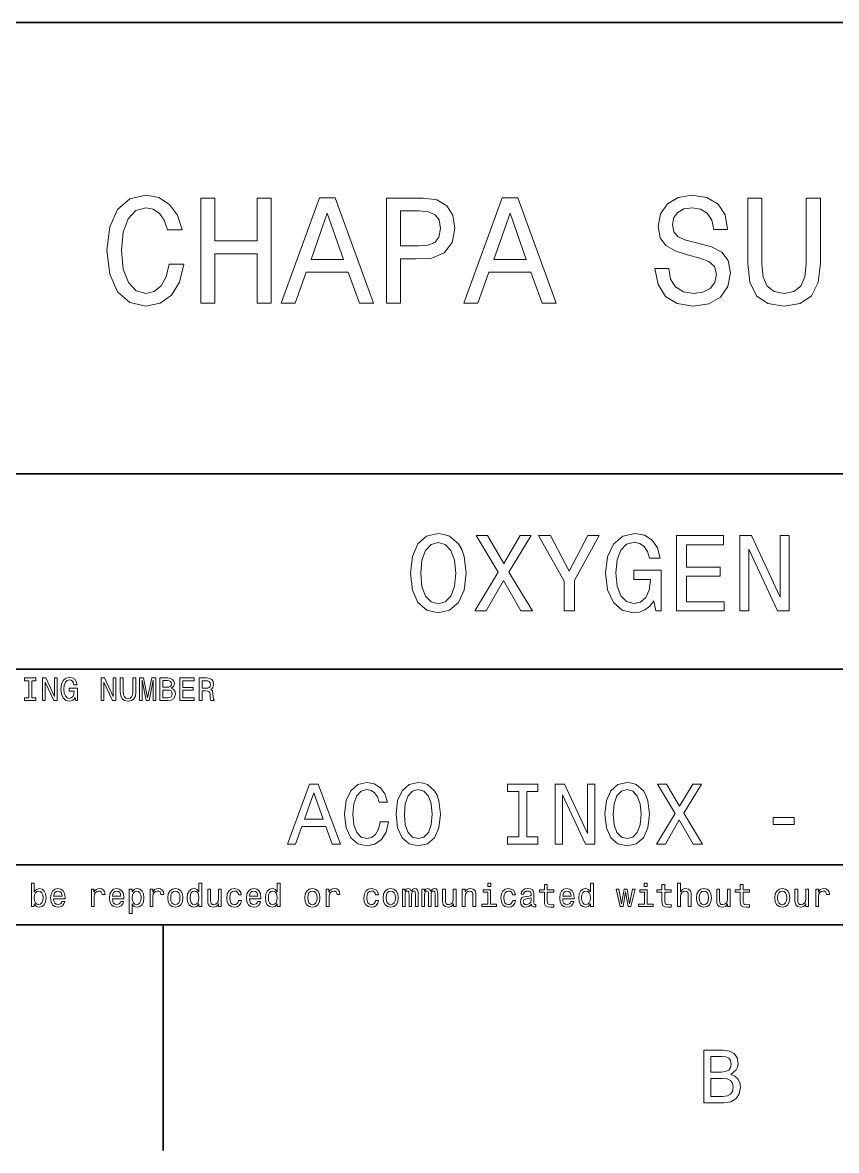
# Model space of a CAD drawing. Extents: x 0 to 1189, y 0 to 841.
# Drawn here: x 1030.3 to 1084.4, y 5 to 80 of the extents above; entities that cross this region are included whole.
import ezdxf

# ---------------------------------------------------------------- set-up
doc = ezdxf.new("R2010")
doc.units = 0

msp = doc.modelspace()

# ---------------------------------------------------------------- linework, layer by layer
at = {"color": 7, "lineweight": 35}
for p, q in [((979, 80), (1169, 80)), ((979, 50), (1144, 50)), ((979, 37), (1144, 37)), ((979, 24), (1144, 24)), ((20, 20), (1169, 20)), ((979, 20), (1169, 20))]:
    msp.add_line(p, q, dxfattribs=at)
at = {"color": 7, "lineweight": 35, "ltscale": 0.375}
msp.add_line((1039.699951, 20), (1039.699951, 5), dxfattribs=at)
at = {"color": 7, "lineweight": 13}
for points in [[(1040.093628, 63.935879), (1039.891846, 63.088615), (1039.559082, 62.483429), (1039.095093, 62.110229), (1038.550415, 61.989193), (1037.894775, 62.17075), (1037.380371, 62.715416), (1037.037476, 63.603024), (1036.926514, 64.833572), (1037.037476, 66.054031), (1037.370239, 66.951729), (1037.884644, 67.496399), (1038.550415, 67.688042), (1039.034546, 67.587173), (1039.44812, 67.304756), (1039.770874, 66.850861), (1039.992798, 66.225502), (1040.950928, 66.225502), (1040.648315, 67.183716), (1040.123901, 67.909943), (1039.407715, 68.363831), (1038.550415, 68.525215), (1037.481201, 68.273056), (1036.664185, 67.567001), (1036.139771, 66.407059), (1035.95813, 64.833572), (1036.139771, 63.260086), (1036.664185, 62.100143), (1037.481201, 61.384007), (1038.550415, 61.14193), (1039.488403, 61.333572), (1040.244873, 61.868156), (1040.779541, 62.745678), (1041.06189, 63.935879)], [(1042.19165, 61.333572), (1043.129639, 61.333572), (1043.129639, 64.621758), (1045.933716, 64.621758), (1045.933716, 61.333572), (1046.861572, 61.333572), (1046.861572, 68.333572), (1045.933716, 68.333572), (1045.933716, 65.479103), (1043.129639, 65.479103), (1043.129639, 68.333572), (1042.19165, 68.333572)], [(1047.537476, 61.333572), (1048.465332, 61.333572), (1049.20166, 63.391209), (1051.995605, 63.391209), (1052.731934, 61.333572), (1053.680054, 61.333572), (1051.118164, 68.343658), (1050.089233, 68.343658)], [(1054.547485, 61.333572), (1055.475464, 61.333572), (1055.475464, 64.288902), (1056.504272, 64.288902), (1057.543213, 64.339333), (1058.370239, 64.69236), (1058.904907, 65.378242), (1059.086426, 66.316284), (1058.94519, 67.183716), (1058.541748, 67.81916), (1057.875977, 68.202446), (1056.968262, 68.333572), (1054.547485, 68.333572)], [(1059.681519, 61.333572), (1060.609497, 61.333572), (1061.345825, 63.391209), (1064.139771, 63.391209), (1064.875977, 61.333572), (1065.824219, 61.333572), (1063.262207, 68.343658), (1062.233398, 68.343658)], [(1073.298218, 63.643372), (1072.380371, 63.643372), (1072.582031, 62.574207), (1073.086426, 61.787464), (1073.863037, 61.3134), (1074.912109, 61.14193), (1075.950928, 61.303314), (1076.727661, 61.747116), (1077.221802, 62.443081), (1077.403442, 63.36095), (1077.252075, 64.188042), (1076.828491, 64.722618), (1076.142578, 65.075645), (1075.224731, 65.337898), (1074.437988, 65.529541), (1073.923584, 65.751442), (1073.631104, 66.074203), (1073.540283, 66.578529), (1073.631104, 67.032417), (1073.893311, 67.375359), (1074.296753, 67.607346), (1074.851563, 67.688042), (1075.416382, 67.587173), (1075.860229, 67.314842), (1076.15271, 66.860947), (1076.293945, 66.245674), (1077.211792, 66.245674), (1077.211792, 66.265846), (1077.050415, 67.213974), (1076.576294, 67.920029), (1075.829956, 68.363831), (1074.821289, 68.515129), (1073.913452, 68.363831), (1073.207397, 67.940201), (1072.75354, 67.284584), (1072.592163, 66.437317), (1072.723267, 65.680832), (1073.106567, 65.166428), (1073.711792, 64.823486), (1074.538818, 64.561241), (1075.355835, 64.329247), (1075.971191, 64.107346), (1076.34436, 63.78458), (1076.475464, 63.260086), (1076.35437, 62.725502), (1076.041748, 62.322044), (1075.567627, 62.069885), (1074.952393, 61.989193), (1074.266479, 62.100143), (1073.742065, 62.422909), (1073.40918, 62.947407)], [(1078.553223, 63.996395), (1078.694458, 62.735588), (1079.138306, 61.837894), (1079.884644, 61.323486), (1080.963989, 61.14193), (1082.033081, 61.323486), (1082.779541, 61.837894), (1083.223267, 62.725502), (1083.374634, 63.996395), (1083.374634, 68.333572), (1082.436523, 68.333572), (1082.436523, 63.945965), (1082.345825, 63.088615), (1082.073486, 62.473343), (1081.609497, 62.110229), (1080.963989, 61.989193), (1080.298218, 62.110229), (1079.834229, 62.473343), (1079.56189, 63.078529), (1079.481201, 63.945965), (1079.481201, 68.333572), (1078.553223, 68.333572)], [(1049.524414, 64.248558), (1050.60376, 67.335014), (1051.682983, 64.248558)], [(1056.716064, 67.476227), (1057.321289, 67.415703), (1057.765137, 67.22406), (1058.027344, 66.871033), (1058.118164, 66.316284), (1058.017212, 65.73127), (1057.744873, 65.378242), (1057.280884, 65.196686), (1056.645508, 65.146255), (1055.475464, 65.146255), (1055.475464, 67.476227)], [(1061.668579, 64.248558), (1062.747803, 67.335014), (1063.827026, 64.248558)], [(1056.125366, 43.381123), (1056.255005, 42.257202), (1056.629639, 41.428673), (1057.213257, 40.917145), (1057.976929, 40.744236), (1058.733398, 40.917145), (1059.324219, 41.428673), (1059.69165, 42.257202), (1059.828491, 43.381123), (1059.69165, 44.497837), (1059.533081, 44.951729), (1059.324219, 45.326366), (1058.733398, 45.837894), (1058.373169, 45.967579), (1057.976929, 46.018009), (1057.206055, 45.837894), (1056.622437, 45.333572), (1056.255005, 44.505043)], [(1060.404907, 40.881123), (1061.161377, 40.881123), (1062.306885, 42.905617), (1063.473999, 40.881123), (1064.237793, 40.881123), (1062.674316, 43.453167), (1064.158447, 45.888329), (1063.430786, 45.888329), (1062.328491, 44.036743), (1061.247803, 45.888329), (1060.491333, 45.888329), (1061.968262, 43.445965)], [(1067.025879, 40.881123), (1067.025879, 42.905617), (1068.668579, 45.888329), (1067.919312, 45.888329), (1066.687256, 43.518009), (1065.440918, 45.888329), (1064.641235, 45.888329), (1066.355957, 42.862389), (1066.355957, 40.881123)], [(1072.306885, 41.551151), (1072.429443, 40.881123), (1072.789673, 40.881123), (1072.789673, 43.582851), (1070.966797, 43.582851), (1070.966797, 42.970459), (1072.09082, 42.970459), (1072.09082, 42.927231), (1072.004272, 42.264408), (1071.773804, 41.774494), (1071.420776, 41.464695), (1070.981201, 41.363831), (1070.491333, 41.493515), (1070.109497, 41.882565), (1069.864502, 42.523773), (1069.778076, 43.402737), (1069.8573, 44.274494), (1070.102295, 44.915703), (1070.491333, 45.304752), (1071.017334, 45.441643), (1071.377563, 45.369595), (1071.672852, 45.167866), (1071.889038, 44.82925), (1072.011475, 44.375359), (1072.724731, 44.375359), (1072.537476, 45.067001), (1072.184448, 45.585732), (1071.687256, 45.902737), (1071.060547, 46.018009), (1070.239136, 45.837894), (1069.619629, 45.311958), (1069.223389, 44.483429), (1069.086426, 43.381123), (1069.223389, 42.271614), (1069.619629, 41.443081), (1070.203125, 40.917145), (1070.937988, 40.744236), (1071.348755, 40.801872), (1071.716187, 40.945965), (1072.033081, 41.198124)], [(1073.812622, 40.881123), (1076.982666, 40.881123), (1076.982666, 41.486309), (1074.475464, 41.486309), (1074.475464, 43.179394), (1076.708984, 43.179394), (1076.708984, 43.777374), (1074.475464, 43.777374), (1074.475464, 45.275936), (1076.925049, 45.275936), (1076.925049, 45.881123), (1073.812622, 45.881123)], [(1078.020142, 40.881123), (1078.618164, 40.881123), (1078.618164, 44.980545), (1080.534546, 40.881123), (1081.30542, 40.881123), (1081.30542, 45.881123), (1080.700317, 45.881123), (1080.700317, 41.7817), (1078.80542, 45.881123), (1078.020142, 45.881123)], [(1056.817017, 43.381123), (1056.89624, 44.25288), (1057.134033, 44.894089), (1057.501465, 45.283138), (1057.976929, 45.420029), (1058.44519, 45.283138), (1058.812622, 44.886887), (1059.050415, 44.245674), (1059.136841, 43.381123), (1059.050415, 42.509365), (1058.812622, 41.868153), (1058.44519, 41.479107), (1057.976929, 41.349422), (1057.501465, 41.479107), (1057.134033, 41.868153), (1056.89624, 42.502159)], [(1030.755737, 35.100143), (1030.479126, 35.100143), (1030.479126, 34.918587), (1031.231323, 34.918587), (1031.231323, 35.100143), (1030.95459, 35.100143), (1030.95459, 36.23703), (1031.231323, 36.23703), (1031.231323, 36.418587), (1030.479126, 36.418587), (1030.479126, 36.23703), (1030.755737, 36.23703)], [(1031.663574, 34.918587), (1031.842896, 34.918587), (1031.842896, 36.148415), (1032.417847, 34.918587), (1032.64917, 34.918587), (1032.64917, 36.418587), (1032.467529, 36.418587), (1032.467529, 35.188759), (1031.89917, 36.418587), (1031.663574, 36.418587)], [(1033.853027, 35.119595), (1033.889771, 34.918587), (1033.997803, 34.918587), (1033.997803, 35.729107), (1033.45105, 35.729107), (1033.45105, 35.545387), (1033.788208, 35.545387), (1033.788208, 35.532421), (1033.762207, 35.333572), (1033.693115, 35.1866), (1033.587158, 35.093658), (1033.455322, 35.0634), (1033.30835, 35.102303), (1033.193848, 35.219021), (1033.120361, 35.411381), (1033.09436, 35.675072), (1033.118164, 35.9366), (1033.19165, 36.12896), (1033.30835, 36.245678), (1033.466187, 36.286743), (1033.574219, 36.265129), (1033.662842, 36.204609), (1033.727661, 36.103024), (1033.764404, 35.966858), (1033.978394, 35.966858), (1033.922241, 36.174351), (1033.816284, 36.329971), (1033.667114, 36.425072), (1033.479126, 36.459652), (1033.232666, 36.405617), (1033.046875, 36.247837), (1032.927979, 35.999279), (1032.886841, 35.668587), (1032.927979, 35.335735), (1033.046875, 35.087173), (1033.221924, 34.929394), (1033.442383, 34.877522), (1033.565552, 34.89481), (1033.675781, 34.938038), (1033.770874, 35.013687)], [(1035.567017, 34.918587), (1035.746338, 34.918587), (1035.746338, 36.148415), (1036.321289, 34.918587), (1036.552612, 34.918587), (1036.552612, 36.418587), (1036.371094, 36.418587), (1036.371094, 35.188759), (1035.802612, 36.418587), (1035.567017, 36.418587)], [(1036.84436, 35.489193), (1036.874634, 35.219021), (1036.969727, 35.026657), (1037.129639, 34.916424), (1037.360962, 34.877522), (1037.590088, 34.916424), (1037.75, 35.026657), (1037.845093, 35.216858), (1037.877563, 35.489193), (1037.877563, 36.418587), (1037.676514, 36.418587), (1037.676514, 35.478386), (1037.657104, 35.294666), (1037.598755, 35.162823), (1037.499268, 35.085014), (1037.360962, 35.059078), (1037.218262, 35.085014), (1037.118896, 35.162823), (1037.060547, 35.292507), (1037.043213, 35.478386), (1037.043213, 36.418587), (1036.84436, 36.418587)], [(1038.121704, 34.918587), (1038.288208, 34.918587), (1038.288208, 36.280258), (1038.569214, 34.918587), (1038.755005, 34.918587), (1039.033813, 36.280258), (1039.033813, 34.918587), (1039.202393, 34.918587), (1039.202393, 36.418587), (1038.938721, 36.418587), (1038.662109, 35.095821), (1038.387573, 36.418587), (1038.121704, 36.418587)], [(1040.233398, 35.729107), (1040.384766, 35.854465), (1040.423584, 35.938759), (1040.436646, 36.042507), (1040.408447, 36.204609), (1040.324219, 36.321323), (1040.187988, 36.392651), (1039.997803, 36.418587), (1039.463989, 36.418587), (1039.463989, 34.918587), (1040.028076, 34.918587), (1040.229126, 34.948845), (1040.378296, 35.037464), (1040.471191, 35.177952), (1040.503662, 35.368153), (1040.484131, 35.495678), (1040.432251, 35.601585), (1040.348022, 35.679394)], [(1039.956787, 35.796108), (1039.662842, 35.796108), (1039.662842, 36.239193), (1039.974121, 36.239193), (1040.09082, 36.226223), (1040.172852, 36.187317), (1040.222656, 36.120316), (1040.239868, 36.020893), (1040.220459, 35.921467), (1040.168579, 35.852303), (1040.079956, 35.809078)], [(1040.810547, 34.918587), (1041.761475, 34.918587), (1041.761475, 35.100143), (1041.009399, 35.100143), (1041.009399, 35.608067), (1041.679443, 35.608067), (1041.679443, 35.787464), (1041.009399, 35.787464), (1041.009399, 36.23703), (1041.744263, 36.23703), (1041.744263, 36.418587), (1040.810547, 36.418587)], [(1042.083618, 34.918587), (1042.284546, 34.918587), (1042.284546, 35.551872), (1042.489868, 35.551872), (1042.641235, 35.545387), (1042.736328, 35.515129), (1042.788208, 35.443802), (1042.809814, 35.31628), (1042.820557, 35.121758), (1042.833618, 34.994236), (1042.859497, 34.918587), (1043.086426, 34.918587), (1043.086426, 34.959652), (1043.036743, 35.020172), (1043.019409, 35.132565), (1043.004272, 35.374638), (1042.967529, 35.554035), (1042.917847, 35.610229), (1042.840088, 35.651295), (1042.926514, 35.70533), (1042.987061, 35.780979), (1043.025879, 35.87608), (1043.03894, 35.990631), (1043.008667, 36.172188), (1042.922241, 36.308357), (1042.779541, 36.390488), (1042.584961, 36.418587), (1042.083618, 36.418587)], [(1042.528809, 36.234871), (1042.660645, 36.221901), (1042.753662, 36.180836), (1042.812012, 36.105186), (1042.831421, 35.986309), (1042.809814, 35.86095), (1042.751465, 35.785301), (1042.651978, 35.746395), (1042.515869, 35.735588), (1042.284546, 35.735588), (1042.284546, 36.234871)], [(1040.004272, 35.09798), (1039.662842, 35.09798), (1039.662842, 35.614552), (1039.984863, 35.614552), (1040.121094, 35.599422), (1040.218262, 35.554035), (1040.276611, 35.476223), (1040.296143, 35.363831), (1040.276611, 35.244957), (1040.222656, 35.162823), (1040.131836, 35.11311)], [(1047.959595, 25.360231), (1048.489868, 25.360231), (1048.910645, 26.536024), (1050.507202, 26.536024), (1050.927979, 25.360231), (1051.469727, 25.360231), (1050.005737, 29.365995), (1049.417847, 29.365995)], [(1054.115234, 26.847263), (1054, 26.363113), (1053.809814, 26.017292), (1053.544678, 25.804035), (1053.233398, 25.734871), (1052.858765, 25.838617), (1052.564819, 26.149857), (1052.368896, 26.657061), (1052.30542, 27.360231), (1052.368896, 28.057638), (1052.559082, 28.570606), (1052.853027, 28.881845), (1053.233398, 28.991356), (1053.51001, 28.933718), (1053.746338, 28.772335), (1053.930786, 28.51297), (1054.057617, 28.155621), (1054.605225, 28.155621), (1054.432251, 28.703171), (1054.132568, 29.118156), (1053.723267, 29.377522), (1053.233398, 29.469742), (1052.622437, 29.325649), (1052.15564, 28.922192), (1051.855835, 28.259367), (1051.752197, 27.360231), (1051.855835, 26.461096), (1052.15564, 25.798271), (1052.622437, 25.38905), (1053.233398, 25.250721), (1053.769409, 25.360231), (1054.20166, 25.665707), (1054.507202, 26.167149), (1054.668579, 26.847263)], [(1055.170044, 27.360231), (1055.273804, 26.461096), (1055.573486, 25.798271), (1056.040283, 25.38905), (1056.651245, 25.250721), (1057.25647, 25.38905), (1057.729126, 25.798271), (1058.023071, 26.461096), (1058.132568, 27.360231), (1058.023071, 28.253603), (1057.89624, 28.616714), (1057.729126, 28.916428), (1057.25647, 29.325649), (1056.968262, 29.429396), (1056.651245, 29.469742), (1056.034546, 29.325649), (1055.567749, 28.922192), (1055.273804, 28.259367)], [(1063.325684, 25.844381), (1062.587891, 25.844381), (1062.587891, 25.360231), (1064.593628, 25.360231), (1064.593628, 25.844381), (1063.855835, 25.844381), (1063.855835, 28.876081), (1064.593628, 28.876081), (1064.593628, 29.360231), (1062.587891, 29.360231), (1062.587891, 28.876081), (1063.325684, 28.876081)], [(1065.746338, 25.360231), (1066.224731, 25.360231), (1066.224731, 28.639771), (1067.757935, 25.360231), (1068.374634, 25.360231), (1068.374634, 29.360231), (1067.890503, 29.360231), (1067.890503, 26.080692), (1066.374634, 29.360231), (1065.746338, 29.360231)], [(1069.04895, 27.360231), (1069.15271, 26.461096), (1069.452393, 25.798271), (1069.919312, 25.38905), (1070.530273, 25.250721), (1071.135376, 25.38905), (1071.608032, 25.798271), (1071.901978, 26.461096), (1072.011475, 27.360231), (1071.901978, 28.253603), (1071.775146, 28.616714), (1071.608032, 28.916428), (1071.135376, 29.325649), (1070.84729, 29.429396), (1070.530273, 29.469742), (1069.913574, 29.325649), (1069.446655, 28.922192), (1069.15271, 28.259367)], [(1072.472656, 25.360231), (1073.077759, 25.360231), (1073.994263, 26.979828), (1074.927979, 25.360231), (1075.53894, 25.360231), (1074.288208, 27.417868), (1075.475464, 29.365995), (1074.893311, 29.365995), (1074.011475, 27.884727), (1073.146973, 29.365995), (1072.541748, 29.365995), (1073.723267, 27.412106)], [(1049.095093, 27.025938), (1049.711792, 28.789627), (1050.328491, 27.025938)], [(1055.723267, 27.360231), (1055.786743, 28.057638), (1055.976929, 28.570606), (1056.270874, 28.881845), (1056.651245, 28.991356), (1057.025879, 28.881845), (1057.319824, 28.564842), (1057.51001, 28.051874), (1057.579224, 27.360231), (1057.51001, 26.662825), (1057.319824, 26.149857), (1057.025879, 25.838617), (1056.651245, 25.734871), (1056.270874, 25.838617), (1055.976929, 26.149857), (1055.786743, 26.657061)], [(1069.602295, 27.360231), (1069.665649, 28.057638), (1069.855835, 28.570606), (1070.14978, 28.881845), (1070.530273, 28.991356), (1070.904907, 28.881845), (1071.198853, 28.564842), (1071.389038, 28.051874), (1071.458252, 27.360231), (1071.389038, 26.662825), (1071.198853, 26.149857), (1070.904907, 25.838617), (1070.530273, 25.734871), (1070.14978, 25.838617), (1069.855835, 26.149857), (1069.665649, 26.657061)], [(1080.242065, 26.680117), (1081.636841, 26.680117), (1081.636841, 27.135448), (1080.242065, 27.135448)], [(1031.127563, 21.393732), (1031.267944, 21.227304), (1031.460327, 21.173269), (1031.641968, 21.214336), (1031.786743, 21.337536), (1031.877563, 21.534222), (1031.912109, 21.795748), (1031.877563, 22.057276), (1031.784546, 22.251801), (1031.641968, 22.372837), (1031.460327, 22.416065), (1031.270142, 22.359869), (1031.192383, 22.290705), (1031.127563, 22.197765), (1031.127563, 22.766211), (1030.937256, 22.766211), (1030.937256, 21.214336), (1031.127563, 21.214336)], [(1042.070557, 21.393732), (1042.070557, 21.214336), (1042.260742, 21.214336), (1042.260742, 22.766211), (1042.072754, 22.766211), (1042.072754, 22.197765), (1041.927979, 22.36203), (1041.839355, 22.400936), (1041.737671, 22.416065), (1041.553955, 22.372837), (1041.411377, 22.251801), (1041.318359, 22.057276), (1041.286011, 21.795748), (1041.318359, 21.534222), (1041.411377, 21.337536), (1041.553955, 21.214336), (1041.737671, 21.173269), (1041.839355, 21.1884), (1041.930054, 21.227304)], [(1047.275146, 21.393732), (1047.275146, 21.214336), (1047.465332, 21.214336), (1047.465332, 22.766211), (1047.277344, 22.766211), (1047.277344, 22.197765), (1047.132568, 22.36203), (1047.043945, 22.400936), (1046.942383, 22.416065), (1046.758667, 22.372837), (1046.615967, 22.251801), (1046.523071, 22.057276), (1046.490601, 21.795748), (1046.523071, 21.534222), (1046.615967, 21.337536), (1046.758667, 21.214336), (1046.942383, 21.173269), (1047.043945, 21.1884), (1047.134766, 21.227304)], [(1061.462524, 22.766211), (1061.261475, 22.766211), (1061.261475, 22.550072), (1061.462524, 22.550072)], [(1065.033203, 22.17399), (1065.033203, 21.592579), (1065.046143, 21.404537), (1065.106689, 21.274855), (1065.227661, 21.199207), (1065.432983, 21.173269), (1065.657837, 21.184076), (1065.657837, 21.348343), (1065.49353, 21.335373), (1065.34436, 21.352665), (1065.264404, 21.4067), (1065.229858, 21.497478), (1065.223389, 21.625), (1065.223389, 22.17399), (1065.657837, 22.17399), (1065.657837, 22.336094), (1065.223389, 22.336094), (1065.223389, 22.675432), (1065.033203, 22.675432), (1065.033203, 22.336094), (1064.70459, 22.336094), (1064.70459, 22.17399)], [(1068.093628, 21.393732), (1068.093628, 21.214336), (1068.283936, 21.214336), (1068.283936, 22.766211), (1068.095825, 22.766211), (1068.095825, 22.197765), (1067.95105, 22.36203), (1067.862427, 22.400936), (1067.760864, 22.416065), (1067.577148, 22.372837), (1067.434448, 22.251801), (1067.341553, 22.057276), (1067.309082, 21.795748), (1067.341553, 21.534222), (1067.434448, 21.337536), (1067.577148, 21.214336), (1067.760864, 21.173269), (1067.862427, 21.1884), (1067.953125, 21.227304)], [(1071.871826, 22.766211), (1071.670776, 22.766211), (1071.670776, 22.550072), (1071.871826, 22.550072)], [(1072.840088, 22.17399), (1072.840088, 21.592579), (1072.853027, 21.404537), (1072.913574, 21.274855), (1073.034668, 21.199207), (1073.23999, 21.173269), (1073.464722, 21.184076), (1073.464722, 21.348343), (1073.300415, 21.335373), (1073.151367, 21.352665), (1073.071289, 21.4067), (1073.036743, 21.497478), (1073.030273, 21.625), (1073.030273, 22.17399), (1073.464722, 22.17399), (1073.464722, 22.336094), (1073.030273, 22.336094), (1073.030273, 22.675432), (1072.840088, 22.675432), (1072.840088, 22.336094), (1072.511597, 22.336094), (1072.511597, 22.17399)], [(1073.88623, 21.214336), (1074.076416, 21.214336), (1074.076416, 21.884365), (1074.095825, 22.037823), (1074.158569, 22.150215), (1074.255737, 22.219379), (1074.385498, 22.245316), (1074.489258, 22.223701), (1074.554077, 22.165344), (1074.586426, 22.068083), (1074.59729, 21.9384), (1074.59729, 21.214336), (1074.787476, 21.214336), (1074.787476, 21.977304), (1074.778809, 22.130762), (1074.73999, 22.258286), (1074.612427, 22.375), (1074.413574, 22.416065), (1074.305542, 22.400936), (1074.212524, 22.359869), (1074.134766, 22.295029), (1074.076416, 22.206411), (1074.076416, 22.766211), (1073.88623, 22.766211)], [(1078.044678, 22.17399), (1078.044678, 21.592579), (1078.057617, 21.404537), (1078.118164, 21.274855), (1078.239258, 21.199207), (1078.44458, 21.173269), (1078.669312, 21.184076), (1078.669312, 21.348343), (1078.505127, 21.335373), (1078.355957, 21.352665), (1078.276001, 21.4067), (1078.241333, 21.497478), (1078.234863, 21.625), (1078.234863, 22.17399), (1078.669312, 22.17399), (1078.669312, 22.336094), (1078.234863, 22.336094), (1078.234863, 22.675432), (1078.044678, 22.675432), (1078.044678, 22.336094), (1077.716187, 22.336094), (1077.716187, 22.17399)], [(1031.717529, 21.795748), (1031.695923, 21.601225), (1031.637573, 21.458572), (1031.544678, 21.372118), (1031.427979, 21.344019), (1031.300415, 21.372118), (1031.20752, 21.458572), (1031.14917, 21.599062), (1031.129639, 21.795748), (1031.14917, 21.990273), (1031.20752, 22.130762), (1031.300415, 22.215057), (1031.427979, 22.245316), (1031.544678, 22.215057), (1031.637573, 22.128601), (1031.695923, 21.988111)], [(1032.415649, 21.739553), (1033.176514, 21.739553), (1033.178711, 21.828169), (1033.144043, 22.076729), (1033.04895, 22.262608), (1032.897705, 22.375), (1032.696655, 22.416065), (1032.5, 22.372837), (1032.348633, 22.251801), (1032.251465, 22.055115), (1032.216797, 21.795748), (1032.249268, 21.529898), (1032.346558, 21.335373), (1032.495605, 21.214336), (1032.690186, 21.173269), (1032.858765, 21.201368), (1032.99707, 21.274855), (1033.098633, 21.391569), (1033.156982, 21.54719), (1032.968994, 21.54719), (1032.930054, 21.460733), (1032.873901, 21.395893), (1032.713989, 21.344019), (1032.59082, 21.367794), (1032.497803, 21.443443), (1032.437256, 21.566643), (1032.415649, 21.733068)], [(1032.415649, 21.899494), (1032.439453, 22.04863), (1032.497803, 22.158861), (1032.586426, 22.225864), (1032.703125, 22.24964), (1032.817749, 22.225864), (1032.906372, 22.158861), (1032.960327, 22.04863), (1032.979858, 21.899494)], [(1034.922852, 21.214336), (1035.113037, 21.214336), (1035.113037, 21.877882), (1035.132568, 22.037823), (1035.190918, 22.152376), (1035.286011, 22.22154), (1035.413574, 22.245316), (1035.508667, 22.230186), (1035.579956, 22.186958), (1035.623169, 22.113472), (1035.638306, 22.014048), (1035.830688, 22.014048), (1035.804688, 22.189121), (1035.733398, 22.31448), (1035.614502, 22.390129), (1035.452393, 22.416065), (1035.342163, 22.398775), (1035.24707, 22.355547), (1035.162842, 22.282061), (1035.095825, 22.182636), (1035.095825, 22.375), (1034.922852, 22.375)], [(1036.319092, 21.739553), (1037.079956, 21.739553), (1037.082153, 21.828169), (1037.047485, 22.076729), (1036.952393, 22.262608), (1036.801147, 22.375), (1036.600098, 22.416065), (1036.403442, 22.372837), (1036.252197, 22.251801), (1036.154907, 22.055115), (1036.120239, 21.795748), (1036.15271, 21.529898), (1036.25, 21.335373), (1036.39917, 21.214336), (1036.593628, 21.173269), (1036.762207, 21.201368), (1036.900513, 21.274855), (1037.002197, 21.391569), (1037.060547, 21.54719), (1036.872437, 21.54719), (1036.833496, 21.460733), (1036.777344, 21.395893), (1036.617432, 21.344019), (1036.494263, 21.367794), (1036.401245, 21.443443), (1036.340698, 21.566643), (1036.319092, 21.733068)], [(1036.319092, 21.899494), (1036.342896, 22.04863), (1036.401245, 22.158861), (1036.489868, 22.225864), (1036.606567, 22.24964), (1036.721191, 22.225864), (1036.809814, 22.158861), (1036.86377, 22.04863), (1036.883301, 21.899494)], [(1037.633301, 22.195604), (1037.633301, 22.375), (1037.443115, 22.375), (1037.443115, 20.764769), (1037.633301, 20.764769), (1037.633301, 21.391569), (1037.700317, 21.289986), (1037.775879, 21.222982), (1037.966064, 21.173269), (1038.147705, 21.214336), (1038.290283, 21.337536), (1038.383301, 21.532061), (1038.417847, 21.795748), (1038.383301, 22.057276), (1038.290283, 22.251801), (1038.147705, 22.372837), (1037.966064, 22.416065), (1037.862427, 22.403097), (1037.773804, 22.36203), (1037.69812, 22.292866)], [(1037.933716, 21.344019), (1037.806152, 21.372118), (1037.713257, 21.458572), (1037.654907, 21.599062), (1037.635376, 21.795748), (1037.654907, 21.990273), (1037.713257, 22.130762), (1037.806152, 22.215057), (1037.933716, 22.245316), (1038.050415, 22.215057), (1038.143311, 22.128601), (1038.20166, 21.988111), (1038.223267, 21.795748), (1038.20166, 21.601225), (1038.143311, 21.458572), (1038.050415, 21.372118)], [(1038.826294, 21.214336), (1039.016602, 21.214336), (1039.016602, 21.877882), (1039.036011, 22.037823), (1039.09436, 22.152376), (1039.189453, 22.22154), (1039.317017, 22.245316), (1039.412109, 22.230186), (1039.483398, 22.186958), (1039.526611, 22.113472), (1039.541748, 22.014048), (1039.734131, 22.014048), (1039.708252, 22.189121), (1039.636841, 22.31448), (1039.517944, 22.390129), (1039.355835, 22.416065), (1039.245605, 22.398775), (1039.150513, 22.355547), (1039.066284, 22.282061), (1038.999268, 22.182636), (1038.999268, 22.375), (1038.826294, 22.375)], [(1040, 21.793587), (1040.034546, 21.529898), (1040.134033, 21.335373), (1040.291748, 21.214336), (1040.50354, 21.173269), (1040.713257, 21.214336), (1040.870972, 21.333212), (1040.970459, 21.527737), (1041.007202, 21.793587), (1040.970459, 22.057276), (1040.870972, 22.253962), (1040.713257, 22.372837), (1040.50354, 22.416065), (1040.291748, 22.372837), (1040.134033, 22.251801), (1040.034546, 22.057276)], [(1040.194458, 21.795748), (1040.213989, 21.990273), (1040.274414, 22.130762), (1040.371704, 22.217218), (1040.50354, 22.247478), (1040.633301, 22.217218), (1040.730469, 22.132925), (1040.791016, 21.990273), (1040.812622, 21.795748), (1040.791016, 21.599062), (1040.730469, 21.456411), (1040.633301, 21.369955), (1040.50354, 21.341858), (1040.371704, 21.369955), (1040.274414, 21.456411), (1040.213989, 21.599062)], [(1041.770142, 22.245316), (1041.895508, 22.215057), (1041.990601, 22.130762), (1042.046753, 21.990273), (1042.068359, 21.795748), (1042.046753, 21.599062), (1041.990601, 21.458572), (1041.895508, 21.372118), (1041.770142, 21.344019), (1041.651245, 21.372118), (1041.560547, 21.458572), (1041.5, 21.601225), (1041.480469, 21.795748), (1041.5, 21.988111), (1041.560547, 22.128601), (1041.651245, 22.215057)], [(1043.553345, 22.375), (1043.363037, 22.375), (1043.363037, 21.704971), (1043.341431, 21.549351), (1043.278809, 21.436958), (1043.181519, 21.367794), (1043.053955, 21.34618), (1042.952393, 21.363472), (1042.887573, 21.415344), (1042.85083, 21.503962), (1042.842163, 21.629322), (1042.842163, 22.375), (1042.651978, 22.375), (1042.651978, 21.61203), (1042.658447, 21.458572), (1042.699585, 21.331051), (1042.824951, 21.214336), (1043.025879, 21.173269), (1043.134033, 21.1884), (1043.226929, 21.227304), (1043.306885, 21.294308), (1043.371704, 21.391569), (1043.371704, 21.214336), (1043.553345, 21.214336)], [(1044.698853, 21.990273), (1044.886841, 21.990273), (1044.8479, 22.163183), (1044.755005, 22.299351), (1044.610229, 22.383644), (1044.422119, 22.416065), (1044.214722, 22.372837), (1044.056885, 22.251801), (1043.95752, 22.055115), (1043.922852, 21.791426), (1043.955322, 21.529898), (1044.052612, 21.335373), (1044.206055, 21.214336), (1044.415649, 21.173269), (1044.601563, 21.20569), (1044.746338, 21.296469), (1044.845825, 21.439119), (1044.889038, 21.629322), (1044.70752, 21.629322), (1044.675049, 21.508284), (1044.614502, 21.417507), (1044.528076, 21.361311), (1044.422119, 21.344019), (1044.290283, 21.372118), (1044.19519, 21.458572), (1044.136841, 21.599062), (1044.117432, 21.797911), (1044.136841, 21.992434), (1044.197388, 22.132925), (1044.294678, 22.219379), (1044.422119, 22.24964), (1044.534546, 22.230186), (1044.618896, 22.180475), (1044.675049, 22.098343)], [(1045.427246, 21.739553), (1046.187988, 21.739553), (1046.190186, 21.828169), (1046.15564, 22.076729), (1046.060547, 22.262608), (1045.90918, 22.375), (1045.70813, 22.416065), (1045.511475, 22.372837), (1045.360229, 22.251801), (1045.262939, 22.055115), (1045.228394, 21.795748), (1045.260742, 21.529898), (1045.358032, 21.335373), (1045.507202, 21.214336), (1045.70166, 21.173269), (1045.870239, 21.201368), (1046.008667, 21.274855), (1046.110229, 21.391569), (1046.168579, 21.54719), (1045.980469, 21.54719), (1045.94165, 21.460733), (1045.885376, 21.395893), (1045.725464, 21.344019), (1045.602295, 21.367794), (1045.509277, 21.443443), (1045.448853, 21.566643), (1045.427246, 21.733068)], [(1045.427246, 21.899494), (1045.450928, 22.04863), (1045.509277, 22.158861), (1045.5979, 22.225864), (1045.714722, 22.24964), (1045.829224, 22.225864), (1045.917847, 22.158861), (1045.971924, 22.04863), (1045.991333, 21.899494)], [(1046.974731, 22.245316), (1047.100098, 22.215057), (1047.19519, 22.130762), (1047.251465, 21.990273), (1047.273071, 21.795748), (1047.251465, 21.599062), (1047.19519, 21.458572), (1047.100098, 21.372118), (1046.974731, 21.344019), (1046.855835, 21.372118), (1046.765137, 21.458572), (1046.70459, 21.601225), (1046.685181, 21.795748), (1046.70459, 21.988111), (1046.765137, 22.128601), (1046.855835, 22.215057)], [(1049.108032, 21.793587), (1049.142578, 21.529898), (1049.242065, 21.335373), (1049.39978, 21.214336), (1049.611694, 21.173269), (1049.821289, 21.214336), (1049.979126, 21.333212), (1050.078491, 21.527737), (1050.115234, 21.793587), (1050.078491, 22.057276), (1049.979126, 22.253962), (1049.821289, 22.372837), (1049.611694, 22.416065), (1049.39978, 22.372837), (1049.242065, 22.251801), (1049.142578, 22.057276)], [(1049.302612, 21.795748), (1049.322021, 21.990273), (1049.382568, 22.130762), (1049.479858, 22.217218), (1049.611694, 22.247478), (1049.741333, 22.217218), (1049.838623, 22.132925), (1049.89917, 21.990273), (1049.920776, 21.795748), (1049.89917, 21.599062), (1049.838623, 21.456411), (1049.741333, 21.369955), (1049.611694, 21.341858), (1049.479858, 21.369955), (1049.382568, 21.456411), (1049.322021, 21.599062)], [(1050.536743, 21.214336), (1050.726929, 21.214336), (1050.726929, 21.877882), (1050.746338, 22.037823), (1050.804688, 22.152376), (1050.899902, 22.22154), (1051.027344, 22.245316), (1051.122437, 22.230186), (1051.193848, 22.186958), (1051.237061, 22.113472), (1051.252197, 22.014048), (1051.444458, 22.014048), (1051.418579, 22.189121), (1051.34729, 22.31448), (1051.228394, 22.390129), (1051.066284, 22.416065), (1050.956055, 22.398775), (1050.860962, 22.355547), (1050.776611, 22.282061), (1050.709595, 22.182636), (1050.709595, 22.375), (1050.536743, 22.375)], [(1053.806885, 21.990273), (1053.994995, 21.990273), (1053.956055, 22.163183), (1053.863037, 22.299351), (1053.718262, 22.383644), (1053.530273, 22.416065), (1053.322754, 22.372837), (1053.164917, 22.251801), (1053.065552, 22.055115), (1053.031006, 21.791426), (1053.063354, 21.529898), (1053.160645, 21.335373), (1053.314087, 21.214336), (1053.523804, 21.173269), (1053.709595, 21.20569), (1053.854492, 21.296469), (1053.953857, 21.439119), (1053.99707, 21.629322), (1053.815552, 21.629322), (1053.783081, 21.508284), (1053.722656, 21.417507), (1053.636108, 21.361311), (1053.530273, 21.344019), (1053.398438, 21.372118), (1053.303345, 21.458572), (1053.244995, 21.599062), (1053.225464, 21.797911), (1053.244995, 21.992434), (1053.30542, 22.132925), (1053.40271, 22.219379), (1053.530273, 22.24964), (1053.642578, 22.230186), (1053.726929, 22.180475), (1053.783081, 22.098343)], [(1054.312622, 21.793587), (1054.34729, 21.529898), (1054.446655, 21.335373), (1054.604492, 21.214336), (1054.816284, 21.173269), (1055.025879, 21.214336), (1055.183716, 21.333212), (1055.283081, 21.527737), (1055.319824, 21.793587), (1055.283081, 22.057276), (1055.183716, 22.253962), (1055.025879, 22.372837), (1054.816284, 22.416065), (1054.604492, 22.372837), (1054.446655, 22.251801), (1054.34729, 22.057276)], [(1054.507202, 21.795748), (1054.526611, 21.990273), (1054.587158, 22.130762), (1054.684448, 22.217218), (1054.816284, 22.247478), (1054.945923, 22.217218), (1055.043213, 22.132925), (1055.10376, 21.990273), (1055.125366, 21.795748), (1055.10376, 21.599062), (1055.043213, 21.456411), (1054.945923, 21.369955), (1054.816284, 21.341858), (1054.684448, 21.369955), (1054.587158, 21.456411), (1054.526611, 21.599062)], [(1055.59436, 21.214336), (1055.769409, 21.214336), (1055.769409, 21.990273), (1055.780273, 22.106987), (1055.812622, 22.191282), (1055.862427, 22.240993), (1055.927246, 22.260447), (1055.979126, 22.243155), (1056.013672, 22.199926), (1056.031006, 22.12644), (1056.037476, 22.029179), (1056.037476, 21.214336), (1056.20166, 21.214336), (1056.20166, 21.990273), (1056.212524, 22.104826), (1056.244995, 22.189121), (1056.296875, 22.240993), (1056.361694, 22.260447), (1056.413574, 22.243155), (1056.44812, 22.199926), (1056.469727, 22.029179), (1056.469727, 21.214336), (1056.644775, 21.214336), (1056.644775, 22.016211), (1056.634033, 22.182636), (1056.599365, 22.310158), (1056.530273, 22.387968), (1056.417847, 22.416065), (1056.286011, 22.372837), (1056.184448, 22.247478), (1056.104492, 22.370676), (1055.970459, 22.416065), (1055.84729, 22.372837), (1055.762939, 22.251801), (1055.762939, 22.375), (1055.59436, 22.375)], [(1056.895508, 21.214336), (1057.070557, 21.214336), (1057.070557, 21.990273), (1057.081421, 22.106987), (1057.11377, 22.191282), (1057.163574, 22.240993), (1057.228394, 22.260447), (1057.280273, 22.243155), (1057.314819, 22.199926), (1057.332153, 22.12644), (1057.338623, 22.029179), (1057.338623, 21.214336), (1057.50293, 21.214336), (1057.50293, 21.990273), (1057.513672, 22.104826), (1057.546143, 22.189121), (1057.598022, 22.240993), (1057.662842, 22.260447), (1057.714722, 22.243155), (1057.749268, 22.199926), (1057.770874, 22.029179), (1057.770874, 21.214336), (1057.945923, 21.214336), (1057.945923, 22.016211), (1057.935181, 22.182636), (1057.900635, 22.310158), (1057.831421, 22.387968), (1057.718994, 22.416065), (1057.587158, 22.372837), (1057.485596, 22.247478), (1057.40564, 22.370676), (1057.271606, 22.416065), (1057.148438, 22.372837), (1057.064087, 22.251801), (1057.064087, 22.375), (1056.895508, 22.375)], [(1059.167114, 22.375), (1058.976929, 22.375), (1058.976929, 21.704971), (1058.955322, 21.549351), (1058.8927, 21.436958), (1058.79541, 21.367794), (1058.667847, 21.34618), (1058.566284, 21.363472), (1058.501465, 21.415344), (1058.464722, 21.503962), (1058.456055, 21.629322), (1058.456055, 22.375), (1058.265869, 22.375), (1058.265869, 21.61203), (1058.272339, 21.458572), (1058.313354, 21.331051), (1058.438721, 21.214336), (1058.639771, 21.173269), (1058.747803, 21.1884), (1058.84082, 21.227304), (1058.920776, 21.294308), (1058.985596, 21.391569), (1058.985596, 21.214336), (1059.167114, 21.214336)], [(1059.573486, 21.214336), (1059.763672, 21.214336), (1059.763672, 21.884365), (1059.783203, 22.037823), (1059.845825, 22.150215), (1059.943115, 22.219379), (1060.072754, 22.245316), (1060.176514, 22.223701), (1060.241333, 22.165344), (1060.273804, 22.068083), (1060.284546, 21.9384), (1060.284546, 21.214336), (1060.474731, 21.214336), (1060.474731, 21.977304), (1060.466187, 22.130762), (1060.427246, 22.258286), (1060.299683, 22.375), (1060.10083, 22.416065), (1059.990601, 22.400936), (1059.897705, 22.359869), (1059.817749, 22.290705), (1059.755005, 22.197765), (1059.755005, 22.375), (1059.573486, 22.375)], [(1061.456055, 21.374279), (1061.456055, 22.336094), (1060.967529, 22.336094), (1060.967529, 22.17399), (1061.265869, 22.17399), (1061.265869, 21.374279), (1060.876831, 21.374279), (1060.876831, 21.214336), (1061.849365, 21.214336), (1061.849365, 21.374279)], [(1062.915039, 21.990273), (1063.103027, 21.990273), (1063.064087, 22.163183), (1062.971191, 22.299351), (1062.826416, 22.383644), (1062.638306, 22.416065), (1062.430786, 22.372837), (1062.273071, 22.251801), (1062.173584, 22.055115), (1062.139038, 21.791426), (1062.171509, 21.529898), (1062.268799, 21.335373), (1062.422241, 21.214336), (1062.631836, 21.173269), (1062.817749, 21.20569), (1062.962524, 21.296469), (1063.062012, 21.439119), (1063.105225, 21.629322), (1062.923584, 21.629322), (1062.891235, 21.508284), (1062.830688, 21.417507), (1062.744263, 21.361311), (1062.638306, 21.344019), (1062.50647, 21.372118), (1062.411377, 21.458572), (1062.353027, 21.599062), (1062.333618, 21.797911), (1062.353027, 21.992434), (1062.413574, 22.132925), (1062.510864, 22.219379), (1062.638306, 22.24964), (1062.750732, 22.230186), (1062.834961, 22.180475), (1062.891235, 22.098343)], [(1064.166382, 21.365633), (1064.166382, 21.35915), (1064.177246, 21.285662), (1064.209717, 21.233789), (1064.345825, 21.192722), (1064.451782, 21.210014), (1064.451782, 21.356987), (1064.406372, 21.350504), (1064.345825, 21.378601), (1064.334961, 21.465057), (1064.334961, 22.065922), (1064.309082, 22.219379), (1064.233398, 22.32745), (1064.101563, 22.39229), (1063.915771, 22.416065), (1063.734131, 22.390129), (1063.600098, 22.316643), (1063.515869, 22.202089), (1063.487793, 22.050793), (1063.487793, 22.037823), (1063.658447, 22.037823), (1063.673584, 22.128601), (1063.721191, 22.193443), (1063.79895, 22.232347), (1063.90918, 22.247478), (1064.015137, 22.236671), (1064.09082, 22.20425), (1064.13623, 22.148054), (1064.151367, 22.070244), (1064.1427, 21.979465), (1064.108032, 21.934076), (1064.021606, 21.912464), (1063.859497, 21.895172), (1063.673584, 21.856268), (1063.541748, 21.787104), (1063.463989, 21.679033), (1063.440186, 21.519091), (1063.461792, 21.37644), (1063.528809, 21.270533), (1063.636841, 21.203529), (1063.786011, 21.179754), (1063.987061, 21.225143)], [(1064.144775, 21.620676), (1064.118896, 21.508284), (1064.049683, 21.421829), (1063.945923, 21.365633), (1063.818481, 21.34618), (1063.736328, 21.356987), (1063.677979, 21.391569), (1063.641235, 21.452089), (1063.630371, 21.536383), (1063.639038, 21.61203), (1063.673584, 21.666065), (1063.812012, 21.726583), (1063.987061, 21.752522), (1064.144775, 21.804394)], [(1066.245728, 21.739553), (1067.00647, 21.739553), (1067.008667, 21.828169), (1066.974121, 22.076729), (1066.879028, 22.262608), (1066.727661, 22.375), (1066.526611, 22.416065), (1066.329956, 22.372837), (1066.178711, 22.251801), (1066.081421, 22.055115), (1066.046875, 21.795748), (1066.079224, 21.529898), (1066.176514, 21.335373), (1066.325684, 21.214336), (1066.520142, 21.173269), (1066.688721, 21.201368), (1066.827148, 21.274855), (1066.928711, 21.391569), (1066.987061, 21.54719), (1066.79895, 21.54719), (1066.760132, 21.460733), (1066.703857, 21.395893), (1066.543945, 21.344019), (1066.420776, 21.367794), (1066.327881, 21.443443), (1066.267334, 21.566643), (1066.245728, 21.733068)], [(1066.245728, 21.899494), (1066.269409, 22.04863), (1066.327881, 22.158861), (1066.416382, 22.225864), (1066.533203, 22.24964), (1066.647705, 22.225864), (1066.736328, 22.158861), (1066.790405, 22.04863), (1066.809814, 21.899494)], [(1067.793213, 22.245316), (1067.918579, 22.215057), (1068.013672, 22.130762), (1068.069946, 21.990273), (1068.091553, 21.795748), (1068.069946, 21.599062), (1068.013672, 21.458572), (1067.918579, 21.372118), (1067.793213, 21.344019), (1067.674316, 21.372118), (1067.583618, 21.458572), (1067.523071, 21.601225), (1067.503662, 21.795748), (1067.523071, 21.988111), (1067.583618, 22.128601), (1067.674316, 22.215057)], [(1070.257202, 21.214336), (1070.430176, 22.199926), (1070.603027, 21.214336), (1070.784546, 21.214336), (1071.069946, 22.375), (1070.88623, 22.375), (1070.693848, 21.389408), (1070.523071, 22.375), (1070.335083, 22.375), (1070.164307, 21.389408), (1069.971924, 22.375), (1069.790405, 22.375), (1070.075684, 21.214336)], [(1071.865234, 21.374279), (1071.865234, 22.336094), (1071.376831, 22.336094), (1071.376831, 22.17399), (1071.675049, 22.17399), (1071.675049, 21.374279), (1071.286011, 21.374279), (1071.286011, 21.214336), (1072.258667, 21.214336), (1072.258667, 21.374279)], [(1075.131104, 21.793587), (1075.165771, 21.529898), (1075.265137, 21.335373), (1075.422974, 21.214336), (1075.634766, 21.173269), (1075.84436, 21.214336), (1076.002197, 21.333212), (1076.101563, 21.527737), (1076.138306, 21.793587), (1076.101563, 22.057276), (1076.002197, 22.253962), (1075.84436, 22.372837), (1075.634766, 22.416065), (1075.422974, 22.372837), (1075.265137, 22.251801), (1075.165771, 22.057276)], [(1075.325684, 21.795748), (1075.345093, 21.990273), (1075.40564, 22.130762), (1075.50293, 22.217218), (1075.634766, 22.247478), (1075.764404, 22.217218), (1075.861694, 22.132925), (1075.922241, 21.990273), (1075.943848, 21.795748), (1075.922241, 21.599062), (1075.861694, 21.456411), (1075.764404, 21.369955), (1075.634766, 21.341858), (1075.50293, 21.369955), (1075.40564, 21.456411), (1075.345093, 21.599062)], [(1077.383301, 22.375), (1077.193115, 22.375), (1077.193115, 21.704971), (1077.171509, 21.549351), (1077.108765, 21.436958), (1077.011597, 21.367794), (1076.884033, 21.34618), (1076.782471, 21.363472), (1076.717651, 21.415344), (1076.680908, 21.503962), (1076.672241, 21.629322), (1076.672241, 22.375), (1076.482056, 22.375), (1076.482056, 21.61203), (1076.488525, 21.458572), (1076.529541, 21.331051), (1076.654907, 21.214336), (1076.855957, 21.173269), (1076.963989, 21.1884), (1077.056885, 21.227304), (1077.136963, 21.294308), (1077.201782, 21.391569), (1077.201782, 21.214336), (1077.383301, 21.214336)], [(1080.335815, 21.793587), (1080.370361, 21.529898), (1080.469727, 21.335373), (1080.627563, 21.214336), (1080.839355, 21.173269), (1081.049072, 21.214336), (1081.206787, 21.333212), (1081.306274, 21.527737), (1081.343018, 21.793587), (1081.306274, 22.057276), (1081.206787, 22.253962), (1081.049072, 22.372837), (1080.839355, 22.416065), (1080.627563, 22.372837), (1080.469727, 22.251801), (1080.370361, 22.057276)], [(1080.530273, 21.795748), (1080.549805, 21.990273), (1080.610229, 22.130762), (1080.70752, 22.217218), (1080.839355, 22.247478), (1080.968994, 22.217218), (1081.066284, 22.132925), (1081.126831, 21.990273), (1081.148438, 21.795748), (1081.126831, 21.599062), (1081.066284, 21.456411), (1080.968994, 21.369955), (1080.839355, 21.341858), (1080.70752, 21.369955), (1080.610229, 21.456411), (1080.549805, 21.599062)], [(1082.587891, 22.375), (1082.397705, 22.375), (1082.397705, 21.704971), (1082.376099, 21.549351), (1082.313477, 21.436958), (1082.216187, 21.367794), (1082.088623, 21.34618), (1081.987061, 21.363472), (1081.922241, 21.415344), (1081.885498, 21.503962), (1081.876831, 21.629322), (1081.876831, 22.375), (1081.686646, 22.375), (1081.686646, 21.61203), (1081.693115, 21.458572), (1081.734131, 21.331051), (1081.859497, 21.214336), (1082.060547, 21.173269), (1082.168579, 21.1884), (1082.261597, 21.227304), (1082.341553, 21.294308), (1082.406372, 21.391569), (1082.406372, 21.214336), (1082.587891, 21.214336)], [(1083.065552, 21.214336), (1083.255859, 21.214336), (1083.255859, 21.877882), (1083.275269, 22.037823), (1083.333618, 22.152376), (1083.428711, 22.22154), (1083.556274, 22.245316), (1083.651367, 22.230186), (1083.722656, 22.186958), (1083.765869, 22.113472), (1083.781006, 22.014048), (1083.973389, 22.014048), (1083.94751, 22.189121), (1083.876099, 22.31448), (1083.757202, 22.390129), (1083.595093, 22.416065), (1083.484863, 22.398775), (1083.389771, 22.355547), (1083.305542, 22.282061), (1083.238525, 22.182636), (1083.238525, 22.375), (1083.065552, 22.375)], [(1077.43042, 10.057997), (1077.783447, 10.350504), (1077.874146, 10.54719), (1077.904419, 10.789265), (1077.838867, 11.167507), (1077.642212, 11.439841), (1077.324463, 11.606268), (1076.880737, 11.666786), (1075.63501, 11.666786), (1075.63501, 8.166786), (1076.951294, 8.166786), (1077.420288, 8.237391), (1077.768311, 8.444163), (1077.985107, 8.771974), (1078.060791, 9.215777), (1078.015381, 9.513328), (1077.894409, 9.760447), (1077.697632, 9.942002)], [(1076.784912, 10.214336), (1076.098999, 10.214336), (1076.098999, 11.248199), (1076.825195, 11.248199), (1077.097534, 11.217939), (1077.289185, 11.127161), (1077.405151, 10.970821), (1077.445557, 10.738832), (1077.400146, 10.506844), (1077.279053, 10.345461), (1077.072388, 10.244596)], [(1076.895874, 8.585374), (1076.098999, 8.585374), (1076.098999, 9.790706), (1076.850464, 9.790706), (1077.168091, 9.755403), (1077.395142, 9.649495), (1077.53125, 9.467939), (1077.57666, 9.205691), (1077.53125, 8.928313), (1077.405151, 8.73667), (1077.193359, 8.620677)]]:
    msp.add_lwpolyline(points, close=True, dxfattribs=at)

doc.saveas('drawing.dxf')
